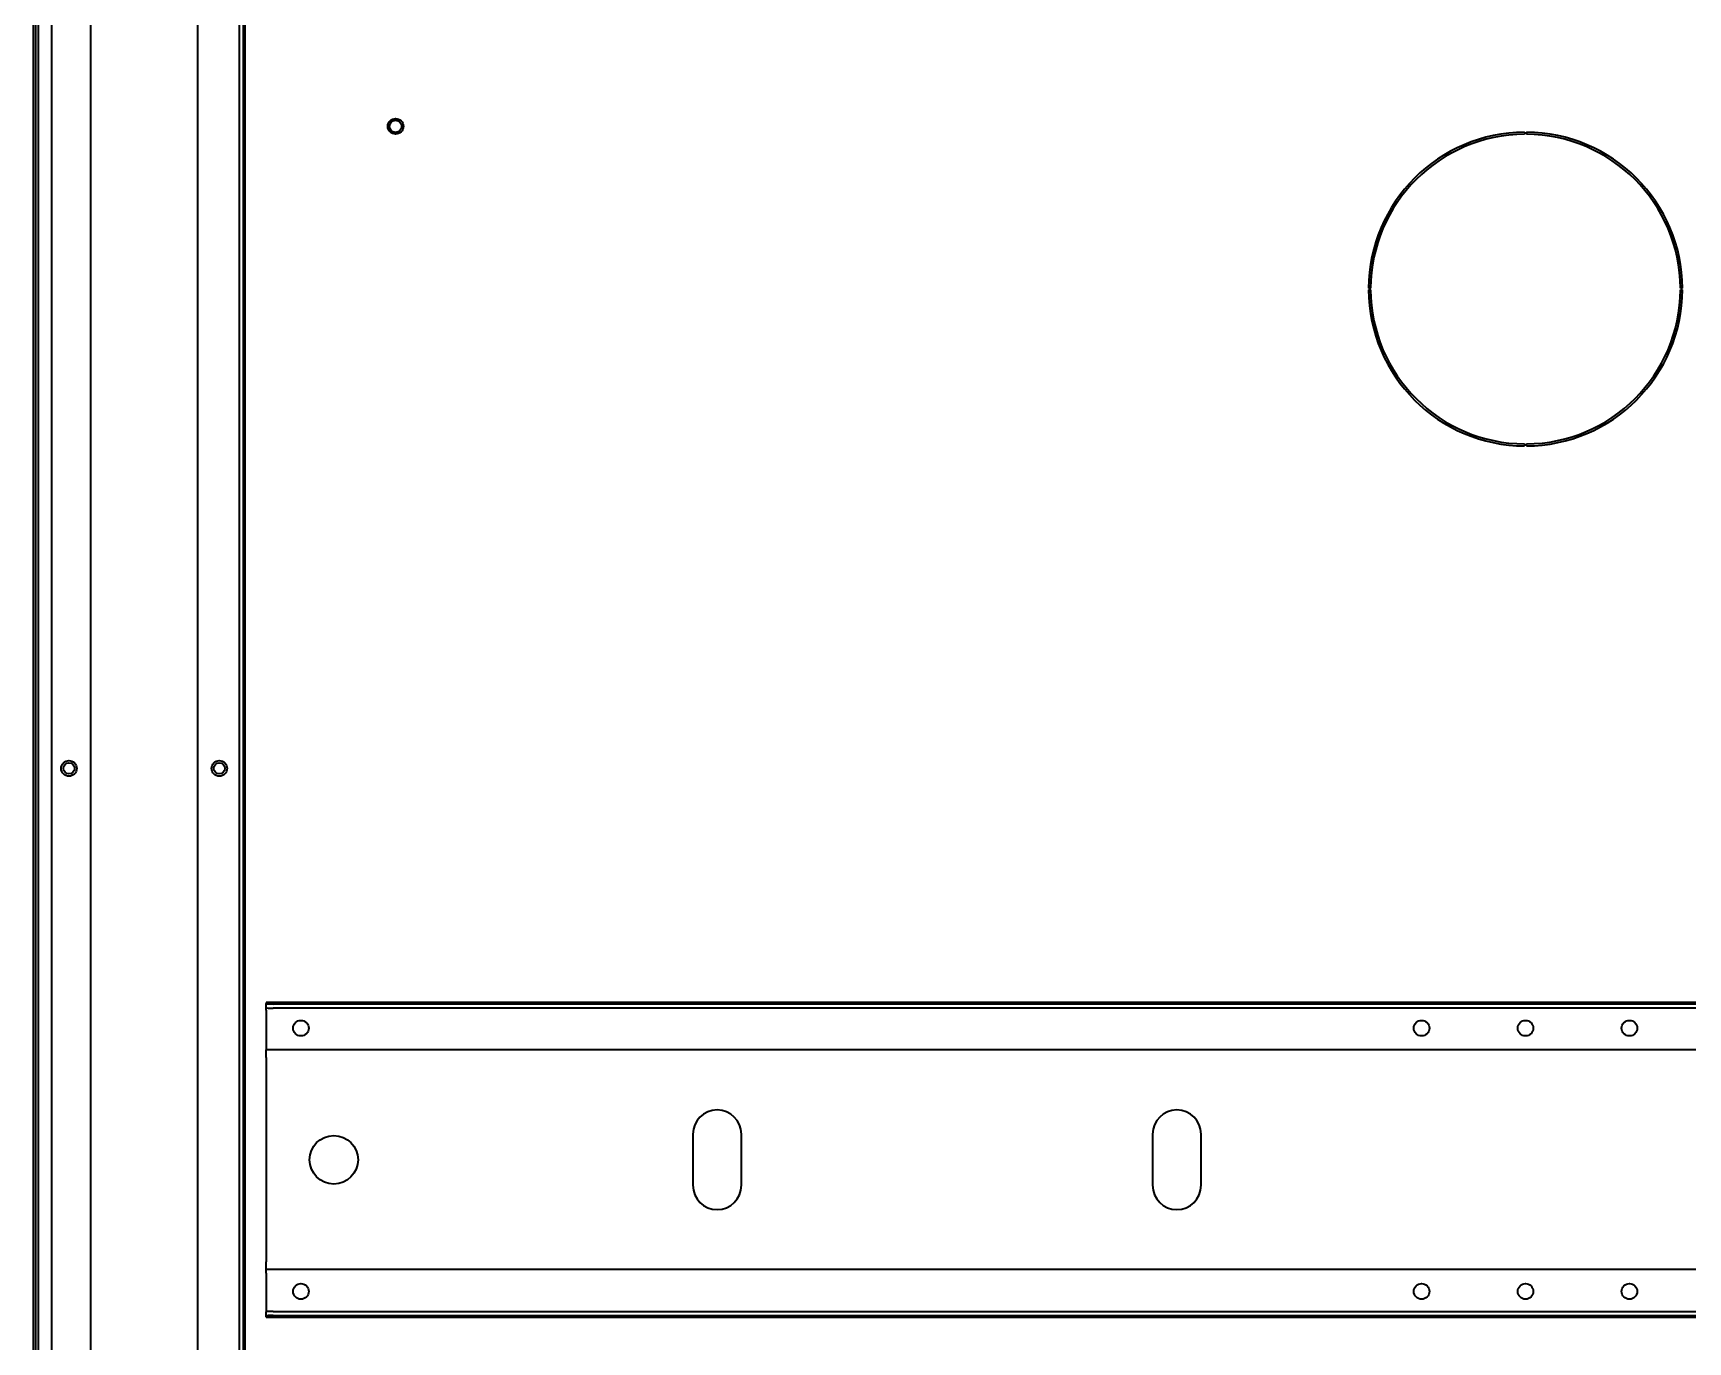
# Model space of a CAD drawing. Extents: x -760 to 4209, y 5795 to 10697.
# Drawn here: x 1849.3 to 2326.9, y 9870.9 to 10248.8 of the extents above; entities that cross this region are included whole.
import ezdxf

# ---------------------------------------------------------------- set-up
doc = ezdxf.new("R2010")
doc.units = 0
doc.header["$LTSCALE"] = 5
doc.layers.add('1', color=7, linetype='CONTINUOUS', true_color=0xffffff)

msp = doc.modelspace()

# ---------------------------------------------------------------- linework, layer by layer
at = {"layer": '1', "color": 7, "linetype": 'Continuous', "lineweight": 35}
for p, q in [((1849.25, 10525.82), (1849.25, 9845.92)), ((1850.05, 9547.02), (1850.05, 10525.87)), ((1850.68, 10434.52), (1850.68, 9638.52)), ((1854.63, 9638.52), (1854.63, 10434.52)), ((1865.85, 10434.52), (1865.85, 9638.52)), ((1896.75, 10434.52), (1896.75, 9638.52)), ((1908.83, 9640.52), (1908.83, 10432.52)), ((1910.03, 9640.52), (1910.03, 10432.52)), ((1910.48, 9638.52), (1910.48, 10434.52)), ((2279.8, 10220.22), (2279.81, 10219.62)), ((2280.31, 10220.22), (2280.3, 10219.62)), ((2234.76, 10175.17), (2235.36, 10175.17)), ((2234.76, 10174.67), (2235.36, 10174.67)), ((2325.35, 10175.17), (2324.75, 10175.17)), ((2325.35, 10174.67), (2324.75, 10174.67)), ((2279.8, 10129.62), (2279.81, 10130.22)), ((2280.31, 10129.62), (2280.3, 10130.22)), ((2643.55, 9968.95), (1916.55, 9968.95)), ((1916.55, 9968.94), (1916.55, 9968.95)), ((1916.55, 9968.94), (1916.55, 9968.63)), ((1916.55, 9967.43), (1916.55, 9968.63)), ((1916.55, 9966.75), (1916.55, 9967.43)), ((1916.55, 9966.75), (1916.55, 9956.22)), ((2641.55, 9968.49), (1918.55, 9968.49)), ((2641.55, 9967.29), (1918.55, 9967.29)), ((1916.55, 9956.22), (1916.55, 9955.22)), ((2643.55, 9955.22), (1916.55, 9955.22)), ((1916.55, 9953.02), (1916.55, 9955.22)), ((1916.55, 9953.02), (1916.55, 9894.02)), ((2039.71, 9930.9), (2039.71, 9916.14)), ((2053.71, 9916.14), (2053.71, 9930.9)), ((2172.41, 9930.9), (2172.41, 9916.14)), ((2186.41, 9916.14), (2186.41, 9930.9)), ((1916.55, 9891.82), (1916.55, 9894.02)), ((2643.55, 9891.82), (1916.55, 9891.82)), ((1916.55, 9890.82), (1916.55, 9891.82)), ((1916.55, 9890.82), (1916.55, 9880.3)), ((1916.55, 9880.3), (1916.55, 9879.61)), ((1916.55, 9878.41), (1916.55, 9879.61)), ((1916.55, 9878.1), (1916.55, 9878.41)), ((1918.55, 9879.75), (2641.55, 9879.75)), ((1918.55, 9878.55), (2641.55, 9878.55)), ((1916.55, 9878.1), (2643.55, 9878.1)), ((1916.55, 9878.1), (1916.55, 9878.1))]:
    msp.add_line(p, q, dxfattribs=at)
for centre, radius in [((1953.89, 10221.91), 2.25), ((1953.89, 10221.91), 1.75), ((1859.6, 10036.52), 2.25), ((1859.6, 10036.52), 1.6), ((1903.01, 10036.52), 2.25), ((1903.01, 10036.52), 1.6), ((1926.55, 9961.52), 2.25), ((2250.05, 9961.52), 2.25), ((2280.05, 9961.52), 2.25), ((2310.05, 9961.52), 2.25), ((1936.05, 9923.52), 7), ((1926.55, 9885.52), 2.25), ((2250.05, 9885.52), 2.25), ((2280.05, 9885.52), 2.25), ((2310.05, 9885.52), 2.25)]:
    msp.add_circle(centre, radius, dxfattribs=at)
for centre, radius, start, end in [((2280.05, 10174.92), 45.3, 90.3183, 179.6817), ((2280.05, 10174.92), 44.7, 90.3183, 179.6817), ((2280.05, 10174.92), 44.7, 0.3183, 89.6817), ((2280.05, 10174.92), 45.3, 0.3183, 89.6817), ((2280.05, 10174.92), 45.3, 180.3183, 269.6817), ((2280.05, 10174.92), 44.7, 180.3183, 269.6817), ((2280.05, 10174.92), 44.7, 270.3183, 359.6817), ((2280.05, 10174.92), 45.3, 270.3183, 359.6817), ((2046.71, 9930.9), 7, 0, 180), ((2179.41, 9930.9), 7, 0, 180), ((2046.71, 9916.14), 7, 180, 0), ((2179.41, 9916.14), 7, 180, 0)]:
    msp.add_arc(centre, radius, start, end, dxfattribs=at)
for centre, major_axis, start_param, end_param in [((1918.55, 9968.63), (-2, 0), 0, 1.570796), ((1918.55, 9967.43), (2, 0), 3.141593, 4.712389), ((1918.55, 9879.61), (-2, 0), 4.712389, 6.283185), ((1918.55, 9878.41), (2, 0), 1.570796, 3.141593)]:
    msp.add_ellipse(centre, major_axis=major_axis, ratio=0.069756, start_param=start_param, end_param=end_param, dxfattribs=at)
for points in [[(2235.52, 10178.46), (2234.92, 10178.3)], [(2242.81, 10149.36), (2243.42, 10149.52)]]:
    msp.add_open_spline(points, degree=1, dxfattribs=at)

doc.saveas('drawing.dxf')
